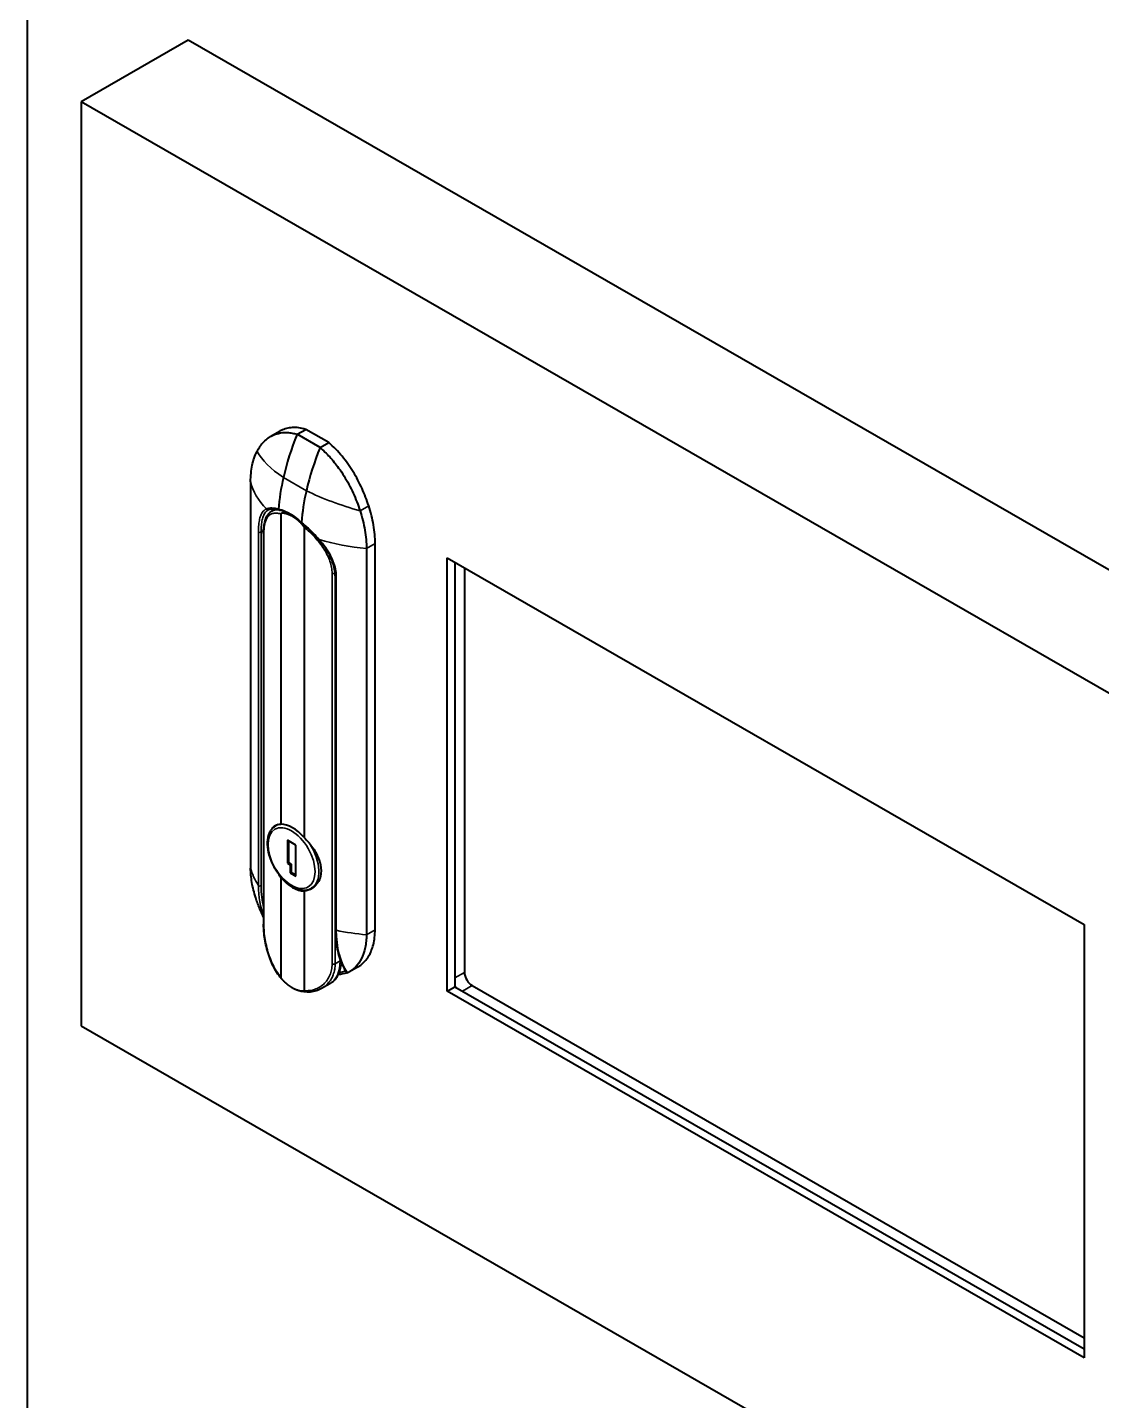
# Model space of a CAD drawing. Header units: millimetres. Extents: x 0 to 4205, y 0 to 2970.
# Drawn here: x 3736.7 to 3836, y 2414.6 to 2541.5 of the extents above; entities that cross this region are included whole.
import ezdxf

# ---------------------------------------------------------------- set-up
doc = ezdxf.new("R2010")
doc.units = ezdxf.units.MM
doc.header["$LTSCALE"] = 5
doc.layers.add('가시적인 것(ISO)', color=3, linetype='Continuous', lineweight=40)
doc.layers.add('가시적인 좁은 것(ISO)', color=3, linetype='Continuous', lineweight=35)

msp = doc.modelspace()

# ---------------------------------------------------------------- linework, layer by layer
at = {"layer": '가시적인 것(ISO)'}
for p, q in [((3736.7141, 2362.4992), (3736.7141, 2624.1142)), ((3751.5634, 2540.3504), (3741.6639, 2534.6496)), ((3861.1649, 2477.235), (3751.5634, 2540.3504)), ((3851.2654, 2471.5343), (3741.6639, 2534.6496)), ((3741.6639, 2534.6496), (3741.6639, 2449.216)), ((3760.0033, 2504.163), (3759.201, 2503.701)), ((3761.6329, 2503.8932), (3762.4351, 2504.3552)), ((3763.7542, 2502.6716), (3761.6329, 2503.8932)), ((3764.5565, 2503.1336), (3762.4351, 2504.3552)), ((3763.7542, 2502.6716), (3764.5565, 2503.1336)), ((3757.3416, 2499.5026), (3757.3416, 2463.7946)), ((3759.2532, 2497.0873), (3759.2532, 2497.0873)), ((3759.5987, 2496.965), (3759.2887, 2496.7865)), ((3760.1408, 2496.5364), (3760.1408, 2467.8415)), ((3758.5388, 2494.7245), (3758.5388, 2458.6093)), ((3762.2784, 2495.3054), (3762.2784, 2466.6105)), ((3763.6322, 2493.9568), (3763.6322, 2493.9568)), ((3768.8477, 2458.0927), (3768.8477, 2493.8006)), ((3768.0455, 2493.3386), (3768.0455, 2457.6307)), ((3775.5166, 2452.4084), (3775.5166, 2492.4682)), ((3775.5166, 2492.4682), (3834.3833, 2458.5692)), ((3764.8413, 2491.4646), (3764.841, 2491.4645)), ((3776.2237, 2492.061), (3776.2237, 2452.8156)), ((3777.1076, 2491.552), (3777.1076, 2454.1413)), ((3765.159, 2490.8239), (3765.159, 2458.1234)), ((3759.8813, 2467.831), (3759.6418, 2467.693)), ((3760.7354, 2466.3645), (3760.7354, 2464.2389)), ((3761.5132, 2465.9166), (3760.7354, 2466.3645)), ((3760.8414, 2466.3034), (3760.8414, 2464.2999)), ((3761.5132, 2463.0552), (3761.5132, 2465.9166)), ((3760.7354, 2464.2389), (3760.8414, 2464.2999)), ((3760.7354, 2464.2389), (3760.9829, 2464.0963)), ((3760.8414, 2464.2999), (3761.0889, 2464.1574)), ((3760.9829, 2464.0963), (3761.0889, 2464.1574)), ((3760.9829, 2464.0963), (3760.9829, 2463.3606)), ((3760.9829, 2463.3606), (3761.0889, 2463.4216)), ((3760.9829, 2463.3606), (3761.5132, 2463.0552)), ((3761.0889, 2464.1574), (3761.0889, 2463.4216)), ((3761.0889, 2463.4216), (3761.5132, 2463.1773)), ((3760.1408, 2462.9074), (3760.1408, 2453.6905)), ((3762.2784, 2461.6764), (3762.2784, 2452.4596)), ((3763.3086, 2462.1308), (3762.9603, 2461.9302)), ((3834.3833, 2458.5692), (3834.3833, 2418.5094)), ((3767.2747, 2454.6658), (3766.4725, 2454.2038)), ((3764.648, 2453.0834), (3763.9049, 2452.6555)), ((3775.5166, 2452.4084), (3776.2237, 2452.8156)), ((3776.2237, 2452.8156), (3834.3833, 2419.3237)), ((3777.8147, 2452.9166), (3834.3833, 2420.3409)), ((3834.3833, 2418.5094), (3775.5166, 2452.4084)), ((3741.6639, 2449.216), (3851.2654, 2386.1006))]:
    msp.add_line(p, q, dxfattribs=at)
for centre, major_axis, ratio, start_param, end_param in [((3772.6043, 2502.5773), (-9.037, -15.693), 0.57809312, 4.95410736, 5.19615278), ((3774.7256, 2501.3557), (-9.037, -15.693), 0.57809312, 4.95410736, 5.19615278), ((3770.4431, 2502.1049), (-7.4406, -12.9208), 0.57809312, 5.19615278, 5.42015222), ((3772.5644, 2500.8833), (-7.4406, -12.9208), 0.57809312, 5.19615278, 5.4201521), ((3765.1684, 2494.8353), (-2.308, 4.008), 0.57809312, 2.26495407, 2.26499048), ((3761.2096, 2464.7589), (-1.6842, 2.9247), 0.57809312, 5.03536147, 5.96408024), ((3761.2096, 2464.7589), (1.6842, -2.9247), 0.57809312, 5.03536147, 5.96408024), ((3765.309, 2458.1239), (-0.15, -0.0007), 0.57879861, 6.28063362, 6.28318529), ((3777.8147, 2453.7342), (-0.499, 0.8666), 0.57809312, 0.78733187, 2.3581282), ((3776.7541, 2453.1234), (0.499, -0.8666), 0.57809312, 4.65165877, 4.7769866)]:
    msp.add_ellipse(centre, major_axis=major_axis, ratio=ratio, start_param=start_param, end_param=end_param, dxfattribs=at)
for points, knots in [([(3757.9335, 2502.3094), (3758.1115, 2502.6502), (3758.3237, 2502.9529), (3758.8183, 2503.4614), (3759.1, 2503.6663), (3759.5721, 2503.8842), (3759.7375, 2503.9418), (3760.1696, 2504.0451), (3760.445, 2504.0704), (3760.8784, 2504.0488), (3761.0257, 2504.0318), (3761.3259, 2503.9775), (3761.4785, 2503.9404), (3761.6329, 2503.8932)], [-1.4373876, -1.4373876, -1.4373876, -1.4373876, -1.07799796, -1.07799796, -0.71829101, -0.71829101, -0.53864198, -0.53864198, -0.26919777, -0.26919777, -0.13451784, -0.13451784, -0.000001, -0.000001, -0.000001, -0.000001]), ([(3762.4351, 2504.3552), (3762.2137, 2504.4229), (3761.7862, 2504.5152), (3761.1892, 2504.5342), (3760.6491, 2504.447), (3760.2638, 2504.3036), (3760.0577, 2504.1943), (3760.0033, 2504.163)], [0, 0, 0, 0, 0.134526851, 0.263876126, 0.389352259, 0.512604788, 0.558027107, 0.558027107, 0.558027107, 0.558027107]), ([(3757.3416, 2499.5026), (3757.3416, 2500.0433), (3757.3909, 2500.5563), (3757.5389, 2501.2646), (3757.6006, 2501.4904), (3757.7486, 2501.9185), (3757.835, 2502.1208), (3757.9335, 2502.3094)], [-0.794182825, -0.794182825, -0.794182825, -0.794182825, -0.397060479, -0.397060479, -0.1985164, -0.1985164, -0.000001, -0.000001, -0.000001, -0.000001]), ([(3763.7542, 2502.6716), (3763.9086, 2502.541), (3764.0612, 2502.4024), (3764.3614, 2502.1109), (3764.5087, 2501.9583), (3764.9421, 2501.4806), (3765.2174, 2501.1382), (3765.6496, 2500.5372), (3765.815, 2500.2892), (3766.2871, 2499.5275), (3766.5687, 2498.9983), (3767.0634, 2497.9201), (3767.2756, 2497.3729), (3767.4536, 2496.8271)], [-1.43451955, -1.43451955, -1.43451955, -1.43451955, -1.30026929, -1.30026929, -1.16585639, -1.16585639, -0.89694514, -0.89694514, -0.71765182, -0.71765182, -0.35866508, -0.35866508, -0.000001, -0.000001, -0.000001, -0.000001]), ([(3768.2559, 2497.2891), (3768.169, 2497.5554), (3767.9789, 2498.0889), (3767.6442, 2498.8846), (3767.2598, 2499.6683), (3766.8253, 2500.433), (3766.3399, 2501.172), (3765.8008, 2501.8795), (3765.2047, 2502.5469), (3764.7778, 2502.9464), (3764.5565, 2503.1336)], [0, 0, 0, 0, 0.12205898, 0.24402955, 0.36610559, 0.4882651, 0.61133071, 0.73647572, 0.86553802, 1, 1, 1, 1]), ([(3768.8477, 2493.8006), (3768.8477, 2494.0747), (3768.8225, 2494.6355), (3768.7098, 2495.5065), (3768.5245, 2496.3934), (3768.353, 2496.9914), (3768.2559, 2497.2891)], [0, 0, 0, 0, 0.25339189, 0.5045957, 0.75354101, 1, 1, 1, 1]), ([(3758.5388, 2494.7245), (3758.5388, 2495.1142), (3758.572, 2495.4682), (3758.7128, 2496.0733), (3758.824, 2496.3328), (3759.0739, 2496.6341), (3759.1752, 2496.721), (3759.2887, 2496.7865)], [0, 0, 0, 0, 0.282625497, 0.282625497, 0.57096149, 0.57096149, 0.721603243, 0.721603243, 0.721603243, 0.721603243]), ([(3760.002, 2496.8764), (3759.7084, 2496.9656), (3759.4498, 2496.9948), (3759.1494, 2496.9582), (3759.0631, 2496.934), (3758.989, 2496.8994)], [0, 0, 0, 0, 0.298705595, 0.298705595, 0.444413007, 0.444413007, 0.444413007, 0.444413007]), ([(3759.6836, 2496.9524), (3759.6568, 2496.9433), (3759.6305, 2496.9329), (3759.6038, 2496.921), (3759.6028, 2496.9205), (3759.6019, 2496.9201)], [-0.017241882, -0.017241882, -0.017241882, -0.017241882, 0, 0, 0.0006471116, 0.0006471116, 0.0006471116, 0.0006471116]), ([(3759.9304, 2496.9729), (3759.9345, 2496.9478), (3759.9444, 2496.9234), (3759.9587, 2496.9061), (3759.9727, 2496.8891), (3759.9904, 2496.8783), (3760.01, 2496.8744)], [0.000071786, 0.000071786, 0.000071786, 0.000071786, 0.333333333, 0.333333333, 0.333333333, 0.660427878, 0.660427878, 0.660427878, 0.660427878]), ([(3767.4536, 2496.8271), (3767.5521, 2496.525), (3767.6385, 2496.2233), (3767.7865, 2495.6248), (3767.8482, 2495.3279), (3767.9962, 2494.4492), (3768.0455, 2493.8794), (3768.0455, 2493.3386)], [-0.79365146, -0.79365146, -0.79365146, -0.79365146, -0.595268882, -0.595268882, -0.396857642, -0.396857642, -0.000001, -0.000001, -0.000001, -0.000001]), ([(3762.0525, 2495.6934), (3762.0492, 2495.696), (3762.0467, 2495.6998), (3762.0453, 2495.7045), (3762.0418, 2495.7156), (3762.0441, 2495.733), (3762.0517, 2495.7513)], [0.5234939, 0.5234939, 0.5234939, 0.5234939, 0.666666667, 0.666666667, 0.666666667, 0.999878856, 0.999878856, 0.999878856, 0.999878856]), ([(3763.6477, 2494.1525), (3763.2947, 2494.5596), (3762.9055, 2494.9548), (3762.3593, 2495.4412), (3762.2058, 2495.5709), (3762.0525, 2495.6934)], [0, 0, 0, 0, 0.324554942, 0.324554942, 0.449343779, 0.449343779, 0.449343779, 0.449343779]), ([(3765.159, 2490.8239), (3765.159, 2491.2093), (3765.0855, 2491.6172), (3764.8099, 2492.4205), (3764.6056, 2492.8253), (3764.1496, 2493.5356), (3763.9084, 2493.8519), (3763.6477, 2494.1525)], [0, 0, 0, 0, 0.287414279, 0.287414279, 0.574648314, 0.574648314, 0.814308401, 0.814308401, 0.814308401, 0.814308401]), ([(3759.6418, 2467.693), (3759.4631, 2467.5901), (3759.3105, 2467.4435), (3759.0658, 2467.0756), (3758.9782, 2466.8504), (3758.8734, 2466.3335), (3758.8631, 2466.0371), (3758.9249, 2465.4122), (3758.9986, 2465.0832), (3759.2203, 2464.4295), (3759.368, 2464.105), (3759.722, 2463.4908), (3759.9282, 2463.2013), (3760.3804, 2462.684), (3760.6264, 2462.4565), (3761.1381, 2462.0869), (3761.4038, 2461.9452), (3761.9288, 2461.7702), (3762.189, 2461.7352), (3762.6224, 2461.7821), (3762.8012, 2461.8386), (3762.9603, 2461.9302)], [2.35426078, 2.35426078, 2.35426078, 2.35426078, 2.63413377, 2.63413377, 2.93472866, 2.93472866, 3.2623857, 3.2623857, 3.59512676, 3.59512676, 3.92588606, 3.92588606, 4.2556663, 4.2556663, 4.58642944, 4.58642944, 4.9191665, 4.9191665, 5.24664163, 5.24664163, 5.49585344, 5.49585344, 5.49585344, 5.49585344]), ([(3759.32, 2467.43), (3759.4016, 2467.5671), (3759.5028, 2467.67), (3759.7585, 2467.8187), (3759.9352, 2467.8568), (3760.1408, 2467.8415)], [0.33894025, 0.33894025, 0.33894025, 0.33894025, 0.511214098, 0.511214098, 0.721518367, 0.721518367, 0.721518367, 0.721518367]), ([(3762.2784, 2466.6105), (3762.5398, 2466.3569), (3762.7861, 2466.0752), (3763.2443, 2465.451), (3763.471, 2465.0612), (3763.7766, 2464.2768), (3763.8544, 2463.8817), (3763.8544, 2463.1851), (3763.7766, 2462.8397), (3763.471, 2462.2655), (3763.2443, 2462.037), (3762.7861, 2461.7715), (3762.5398, 2461.6933), (3762.2784, 2461.6764)], [1.32315626, 1.32315626, 1.32315626, 1.32315626, 1.53346053, 1.53346053, 1.78906758, 1.78906758, 2.04467463, 2.04467463, 2.30028168, 2.30028168, 2.55588873, 2.55588873, 2.766193, 2.766193, 2.766193, 2.766193]), ([(3757.8151, 2461.0244), (3757.8127, 2461.0319), (3757.8103, 2461.0394), (3757.6572, 2461.5228), (3757.5418, 2461.9952), (3757.4244, 2462.6874), (3757.3945, 2462.9149), (3757.3538, 2463.3617), (3757.343, 2463.5809), (3757.3416, 2463.7946)], [-0.630689013, -0.630689013, -0.630689013, -0.630689013, -0.625761455, -0.625761455, -0.312628502, -0.312628502, -0.156249301, -0.156249301, -0.000001, -0.000001, -0.000001, -0.000001]), ([(3758.5388, 2459.2413), (3758.4885, 2459.3422), (3758.4402, 2459.4427), (3758.3147, 2459.7121), (3758.2411, 2459.8801), (3758.1035, 2460.2131), (3758.0396, 2460.378), (3757.9208, 2460.704), (3757.8658, 2460.8652), (3757.8151, 2461.0244)], [1.149791976, 1.149791976, 1.149791976, 1.149791976, 1.169367958, 1.169367958, 1.202514554, 1.202514554, 1.23566115, 1.23566115, 1.268807746, 1.268807746, 1.268807746, 1.268807746]), ([(3760.5119, 2453.2274), (3760.2, 2453.5219), (3759.9181, 2453.8831), (3759.4383, 2454.6801), (3759.2347, 2455.1261), (3758.9042, 2456.0593), (3758.7759, 2456.5598), (3758.603, 2457.5134), (3758.5541, 2457.9795), (3758.5398, 2458.471), (3758.5388, 2458.5408), (3758.5388, 2458.6093)], [0, 0, 0, 0, 0.28980759, 0.28980759, 0.58165271, 0.58165271, 0.88456609, 0.88456609, 1.17976361, 1.17976361, 1.2294737, 1.2294737, 1.2294737, 1.2294737]), ([(3765.159, 2458.1232), (3765.1604, 2457.8015), (3765.1763, 2457.4878), (3765.2367, 2456.8797), (3765.2814, 2456.5853), (3765.3992, 2456.0189), (3765.4723, 2455.7469), (3765.6467, 2455.2281), (3765.7479, 2454.9814), (3765.9774, 2454.5159), (3766.1058, 2454.2972), (3766.2473, 2454.0938)], [0.00509329, 0.00509329, 0.00509329, 0.00509329, 0.108308193, 0.108308193, 0.211523097, 0.211523097, 0.314738, 0.314738, 0.417952903, 0.417952903, 0.521167806, 0.521167806, 0.521167806, 0.521167806]), ([(3767.2747, 2454.6658), (3767.3567, 2454.713), (3767.583, 2454.8608), (3767.9173, 2455.1639), (3768.2476, 2455.607), (3768.5095, 2456.1279), (3768.7004, 2456.7201), (3768.8179, 2457.3756), (3768.8462, 2457.849), (3768.8477, 2458.0927)], [0.42857124, 0.42857124, 0.42857124, 0.42857124, 0.476159821, 0.564281851, 0.651679545, 0.738720967, 0.825869401, 0.912962467, 1, 1, 1, 1]), ([(3768.0455, 2457.6307), (3768.0441, 2457.4185), (3768.0332, 2457.2118), (3767.9925, 2456.8118), (3767.9627, 2456.6185), (3767.8452, 2456.0616), (3767.7297, 2455.722), (3767.4282, 2455.1173), (3767.2431, 2454.8539), (3766.8098, 2454.4133), (3766.5629, 2454.2372), (3766.2898, 2454.1083)], [-1.25078986, -1.25078986, -1.25078986, -1.25078986, -1.09468686, -1.09468686, -0.93845387, -0.93845387, -0.62561404, -0.62561404, -0.31282474, -0.31282474, -0.00000088, -0.00000088, -0.00000088, -0.00000088]), ([(3764.648, 2453.0834), (3764.7958, 2453.1685), (3764.9318, 2453.2739), (3765.1731, 2453.5177), (3765.2784, 2453.6559), (3765.4566, 2453.9564), (3765.5296, 2454.1188), (3765.6449, 2454.4618), (3765.6873, 2454.6423), (3765.7245, 2454.892), (3765.7322, 2454.9549), (3765.7383, 2455.0184)], [5.495853435, 5.495853435, 5.495853435, 5.495853435, 5.65331981, 5.65331981, 5.810786184, 5.810786184, 5.968252558, 5.968252558, 6.125718933, 6.125718933, 6.177870122, 6.177870122, 6.177870122, 6.177870122]), ([(3766.2473, 2454.0938), (3766.248, 2454.0927), (3766.2508, 2454.0928), (3766.263, 2454.0963), (3766.2747, 2454.1012), (3766.2898, 2454.1083)], [0.0422548624, 0.0422548624, 0.0422548624, 0.0422548624, 0.0538959094, 0.0538959094, 0.0712183108, 0.0712183108, 0.0712183108, 0.0712183108]), ([(3763.9049, 2452.6555), (3763.5854, 2452.4715), (3763.2212, 2452.3563), (3762.4862, 2452.2934), (3762.1067, 2452.3402), (3761.6558, 2452.4936), (3761.5682, 2452.5281), (3761.4817, 2452.567)], [0.000007301, 0.000007301, 0.000007301, 0.000007301, 0.295384007, 0.295384007, 0.58144724, 0.58144724, 0.650962667, 0.650962667, 0.650962667, 0.650962667])]:
    msp.add_open_spline(points, degree=3, knots=knots, dxfattribs=at)
for points in [[(3758.989, 2496.8994), (3758.9711, 2496.8911), (3758.9538, 2496.8821), (3758.9369, 2496.8723)], [(3758.9369, 2496.8723), (3758.9369, 2496.8723), (3758.9369, 2496.8723), (3758.9369, 2496.8723)], [(3759.2889, 2496.7865), (3759.2889, 2496.7865), (3759.2889, 2496.7865), (3759.2889, 2496.7865)], [(3761.0357, 2496.4762), (3760.6918, 2496.6743), (3760.3408, 2496.8092), (3760.01, 2496.8744)], [(3762.2784, 2495.3054), (3762.2784, 2495.312), (3762.2746, 2495.3266), (3762.2641, 2495.3499), (3762.2513, 2495.3729), (3762.2364, 2495.3968), (3762.2196, 2495.4216), (3762.2006, 2495.4479), (3762.1793, 2495.4758), (3762.1555, 2495.5055), (3762.1293, 2495.5369), (3762.1008, 2495.5697), (3762.0701, 2495.6039), (3762.0366, 2495.6399), (3762.0002, 2495.6776), (3761.961, 2495.717), (3761.9188, 2495.7579), (3761.8737, 2495.8002), (3761.8256, 2495.8437), (3761.7744, 2495.8884), (3761.7202, 2495.9341), (3761.6629, 2495.9805), (3761.6026, 2496.0274), (3761.5393, 2496.0747), (3761.473, 2496.122), (3761.4037, 2496.1693), (3761.3321, 2496.2158), (3761.2586, 2496.261), (3761.184, 2496.3043), (3761.109, 2496.3454), (3761.0341, 2496.3838), (3760.96, 2496.4192), (3760.8875, 2496.4513), (3760.817, 2496.4799), (3760.7492, 2496.5051), (3760.6847, 2496.5268), (3760.6241, 2496.5449), (3760.5679, 2496.5598), (3760.5163, 2496.5715), (3760.4691, 2496.5806), (3760.4261, 2496.5873), (3760.3869, 2496.592), (3760.3514, 2496.5948), (3760.3194, 2496.5962), (3760.29, 2496.5961), (3760.2632, 2496.5949), (3760.2392, 2496.5924), (3760.2179, 2496.589), (3760.1991, 2496.5846), (3760.1824, 2496.5792), (3760.1677, 2496.5725), (3760.1551, 2496.5644), (3760.1447, 2496.5532), (3760.1408, 2496.5429), (3760.1408, 2496.5364)], [(3762.0511, 2495.6947), (3761.7267, 2496.0104), (3761.3809, 2496.2774), (3761.0357, 2496.4762)], [(3760.1408, 2462.9074), (3760.0782, 2462.9944), (3760.0182, 2463.0848), (3759.9612, 2463.1775)], [(3766.2349, 2454.1116), (3765.986, 2454.0198), (3765.7192, 2453.9628), (3765.4414, 2453.9408)], [(3762.2784, 2452.4596), (3762.2784, 2452.453), (3762.2745, 2452.4428), (3762.2642, 2452.4317), (3762.2517, 2452.4235), (3762.237, 2452.4168), (3762.2202, 2452.4113), (3762.2009, 2452.4068), (3762.1791, 2452.4033), (3762.1544, 2452.4009), (3762.1271, 2452.3997), (3762.097, 2452.3998), (3762.0635, 2452.4014), (3762.0269, 2452.4045), (3761.9873, 2452.4095), (3761.9449, 2452.4163), (3761.8997, 2452.4252), (3761.852, 2452.4361), (3761.8019, 2452.4492), (3761.7496, 2452.4645), (3761.6953, 2452.4822), (3761.6391, 2452.5021), (3761.5814, 2452.5243), (3761.5224, 2452.5488), (3761.4622, 2452.5755), (3761.4011, 2452.6044), (3761.3394, 2452.6354), (3761.2774, 2452.6683), (3761.2153, 2452.703), (3761.1533, 2452.7395), (3761.091, 2452.7778), (3761.029, 2452.8178), (3760.9675, 2452.8592), (3760.9067, 2452.9019), (3760.847, 2452.9456), (3760.7885, 2452.9902), (3760.7316, 2453.0353), (3760.6765, 2453.0807), (3760.6234, 2453.1261), (3760.5724, 2453.1712), (3760.5239, 2453.2158), (3760.4779, 2453.2596), (3760.4347, 2453.3023), (3760.3945, 2453.3436), (3760.3573, 2453.3831), (3760.3233, 2453.4206), (3760.2928, 2453.4557), (3760.2652, 2453.4886), (3760.2403, 2453.5197), (3760.2183, 2453.5485), (3760.199, 2453.5752), (3760.1822, 2453.6001), (3760.1675, 2453.6237), (3760.155, 2453.6463), (3760.1447, 2453.6693), (3760.1408, 2453.6841), (3760.1408, 2453.6905)], [(3764.7001, 2453.9619), (3764.7001, 2453.9619), (3764.7001, 2453.9619), (3764.7001, 2453.9619)]]:
    msp.add_open_spline(points, degree=3, dxfattribs=at)
at = {"layer": '가시적인 좁은 것(ISO)'}
for p, q in [((3762.4914, 2498.6814), (3760.3701, 2499.903)), ((3767.4536, 2496.8271), (3768.2559, 2497.2891)), ((3759.6019, 2496.9201), (3759.6637, 2496.9557)), ((3758.0626, 2462.1846), (3758.0626, 2494.8852)), ((3758.5442, 2494.9908), (3758.3087, 2494.8552)), ((3758.3087, 2462.1546), (3758.3087, 2494.8552)), ((3758.5613, 2494.6648), (3758.5613, 2458.5496)), ((3768.0455, 2493.3386), (3768.8477, 2493.8006)), ((3764.8724, 2454.9155), (3764.8731, 2491.0302)), ((3765.1527, 2454.9445), (3765.1527, 2491.022)), ((3765.235, 2491.1071), (3765.2351, 2491.1072)), ((3765.2551, 2490.7433), (3765.2551, 2458.0427)), ((3768.0455, 2457.6307), (3768.8477, 2458.0927)), ((3765.6104, 2455.342), (3765.6104, 2455.2081)), ((3765.1527, 2454.9445), (3765.6104, 2455.2081)), ((3777.1076, 2454.1413), (3776.2237, 2453.6324)), ((3776.9315, 2452.408), (3777.8147, 2452.9166))]:
    msp.add_line(p, q, dxfattribs=at)
for centre, major_axis, ratio, start_param, end_param in [((3769.8452, 2501.1315), (-12.2215, 2.8307), 0.37951974, 0.32945442, 0.77601153), ((3769.7678, 2500.4944), (-12.545, 0), 0.5758617, 0.13773194, 0.50592142), ((3769.8452, 2501.1315), (-12.2215, 2.8307), 0.37951974, 1.01572415, 1.46228126), ((3758.9256, 2497.0353), (0.0634, -0.1359), 0.91698565, 4.59542328, 6.28311546), ((3761.5839, 2492.7711), (-2.308, 4.0079), 0.57809312, 6.11102218, 6.15081944), ((3761.1106, 2496.6062), (-0.0749, -0.13), 0.57802886, 5.40482963, 6.28320195), ((3758.2026, 2494.9163), (-0.15, 0), 0.5758617, 0.36797589, 2.35619449), ((3758.7888, 2494.7245), (-0.25, 0), 0.5758617, 6.28318347, 6.71063243), ((3763.7611, 2494.2508), (-0.1133, -0.0983), 0.08786171, 6.28318368, 7.08397775), ((3769.7678, 2500.4944), (-12.545, 0), 0.5758617, 1.0648749, 1.43306439), ((3765.309, 2490.8239), (-0.15, 0), 0.5758617, 0, 1.20282043), ((3761.3011, 2464.8116), (-1.6593, 2.8814), 0.57809312, 6.02403274, 6.28318531), ((3761.3011, 2464.8116), (1.6593, -2.8814), 0.57809312, 0, 1.66665889), ((3769.7678, 2464.8119), (-12.5449, -0.0344), 0.57746173, 0.13614675, 0.36639131), ((3766.1552, 2466.8924), (5.7113, 9.9179), 0.57809312, 2.35935407, 2.69904596), ((3758.2026, 2462.2156), (-0.15, 0), 0.5758617, 0.36797589, 2.35620047), ((3766.3043, 2466.8066), (5.6429, 9.799), 0.57809312, 2.35941577, 2.59482405), ((3758.7888, 2458.6093), (-0.25, 0), 0.57586171, 0, 0.42744712), ((3765.309, 2458.1239), (-0.15, -0.0007), 0.57879861, 0, 1.20027067), ((3773.3476, 2462.7506), (-5.7113, -9.9179), 0.57809312, 5.50094673, 6.00710891), ((3769.7678, 2464.8119), (-12.5449, -0.0301), 0.57769152, 1.20143678, 1.43168134), ((3762.34, 2457.0914), (2.308, -4.0079), 0.57809312, 0, 0.78733187), ((3765.2568, 2455.4117), (-0.5, 0), 0.5758617, 2.35619449, 2.47767009)]:
    msp.add_ellipse(centre, major_axis=major_axis, ratio=ratio, start_param=start_param, end_param=end_param, dxfattribs=at)
msp.add_ellipse((3761.1243, 2464.7098), major_axis=(1.5345, -2.6647), ratio=0.57809312, dxfattribs=at)
for points, knots in [([(3758.0626, 2494.8852), (3758.0626, 2495.0027), (3758.0651, 2495.115), (3758.0698, 2495.2221), (3758.0746, 2495.3293), (3758.0816, 2495.4313), (3758.0909, 2495.5288), (3758.1002, 2495.6264), (3758.1118, 2495.7196), (3758.1253, 2495.806), (3758.1387, 2495.8925), (3758.154, 2495.9721), (3758.1716, 2496.0491), (3758.1893, 2496.126), (3758.2093, 2496.2003), (3758.2334, 2496.2738), (3758.2574, 2496.3473), (3758.2854, 2496.4201), (3758.3184, 2496.49), (3758.3514, 2496.56), (3758.3894, 2496.6271), (3758.4338, 2496.6897), (3758.4782, 2496.7524), (3758.5291, 2496.8105), (3758.5885, 2496.8619), (3758.6478, 2496.9134), (3758.7157, 2496.9582), (3758.7944, 2496.9935)], [0, 0, 0, 0, 0.11111111, 0.11111111, 0.11111111, 0.22222222, 0.22222222, 0.22222222, 0.33333333, 0.33333333, 0.33333333, 0.44444444, 0.44444444, 0.44444444, 0.55555556, 0.55555556, 0.55555556, 0.66666667, 0.66666667, 0.66666667, 0.77777778, 0.77777778, 0.77777778, 0.88888889, 0.88888889, 0.88888889, 1, 1, 1, 1]), ([(3758.3087, 2494.8552), (3758.3087, 2494.969), (3758.3109, 2495.0781), (3758.3154, 2495.1821), (3758.3198, 2495.2861), (3758.3264, 2495.385), (3758.3351, 2495.4797), (3758.3438, 2495.5745), (3758.3546, 2495.6649), (3758.3673, 2495.7488), (3758.3799, 2495.8326), (3758.3942, 2495.91), (3758.4107, 2495.9848), (3758.4272, 2496.0595), (3758.4461, 2496.1316), (3758.4686, 2496.203), (3758.4912, 2496.2745), (3758.5175, 2496.3452), (3758.5485, 2496.4132), (3758.5796, 2496.4812), (3758.6153, 2496.5465), (3758.6572, 2496.6074), (3758.699, 2496.6684), (3758.747, 2496.725), (3758.8031, 2496.7752), (3758.8432, 2496.8112), (3758.8876, 2496.844), (3758.9369, 2496.8723)], [0, 0, 0, 0, 0.111111111, 0.111111111, 0.111111111, 0.222222222, 0.222222222, 0.222222222, 0.333333333, 0.333333333, 0.333333333, 0.444444444, 0.444444444, 0.444444444, 0.555555556, 0.555555556, 0.555555556, 0.666666667, 0.666666667, 0.666666667, 0.777777778, 0.777777778, 0.777777778, 0.888888889, 0.888888889, 0.888888889, 0.968461137, 0.968461137, 0.968461137, 0.968461137]), ([(3760.1408, 2496.5364), (3759.9853, 2496.5782), (3759.8432, 2496.6012), (3759.7112, 2496.6051), (3759.5791, 2496.609), (3759.4571, 2496.594), (3759.3496, 2496.5603), (3759.242, 2496.5267), (3759.1487, 2496.4743), (3759.0694, 2496.4089), (3758.99, 2496.3435), (3758.9245, 2496.2649), (3758.8698, 2496.1789), (3758.8151, 2496.0929), (3758.7714, 2495.9995), (3758.7353, 2495.902), (3758.6993, 2495.8045), (3758.671, 2495.703), (3758.6484, 2495.6), (3758.6258, 2495.4969), (3758.6089, 2495.3924), (3758.5961, 2495.2879), (3758.5834, 2495.1834), (3758.5747, 2495.079), (3758.5692, 2494.9749), (3758.5637, 2494.8708), (3758.5613, 2494.7671), (3758.5613, 2494.6648)], [0, 0, 0, 0, 0.11111111, 0.11111111, 0.11111111, 0.22222222, 0.22222222, 0.22222222, 0.33333333, 0.33333333, 0.33333333, 0.44444444, 0.44444444, 0.44444444, 0.55555556, 0.55555556, 0.55555556, 0.66666667, 0.66666667, 0.66666667, 0.77777778, 0.77777778, 0.77777778, 0.88888889, 0.88888889, 0.88888889, 1, 1, 1, 1]), ([(3758.7944, 2496.9935), (3758.8884, 2497.037), (3758.9935, 2497.0646), (3759.1073, 2497.0781), (3759.1264, 2497.0804), (3759.1456, 2497.0822), (3759.1651, 2497.0836), (3759.2624, 2497.0908), (3759.3661, 2497.0881), (3759.4795, 2497.0738), (3759.5244, 2497.0681), (3759.5707, 2497.0607), (3759.6186, 2497.0515), (3759.7162, 2497.0327), (3759.8202, 2497.0065), (3759.9304, 2496.9729)], [0.000000002, 0.000000002, 0.000000002, 0.000000002, 0.333333333, 0.333333333, 0.333333333, 0.389038849, 0.389038849, 0.389038849, 0.666666667, 0.666666667, 0.666666667, 0.776400558, 0.776400558, 0.776400558, 0.999972681, 0.999972681, 0.999972681, 0.999972681]), ([(3759.8632, 2496.9147), (3759.7593, 2496.9181), (3759.6615, 2496.9106), (3759.5709, 2496.892), (3759.4669, 2496.8706), (3759.3725, 2496.8345), (3759.2889, 2496.7865)], [0.5946297784, 0.5946297784, 0.5946297784, 0.5946297784, 0.6315789474, 0.6315789474, 0.6315789474, 0.6739962406, 0.6739962406, 0.6739962406, 0.6739962406]), ([(3759.9304, 2496.9729), (3760.0583, 2496.9483), (3760.1926, 2496.9123), (3760.3338, 2496.8637), (3760.3675, 2496.8521), (3760.4015, 2496.8398), (3760.4359, 2496.8268), (3760.615, 2496.7591), (3760.8051, 2496.6717), (3761.005, 2496.5565)], [0, 0, 0, 0, 0.40386338, 0.40386338, 0.40386338, 0.5, 0.5, 0.5, 1, 1, 1, 1]), ([(3761.005, 2496.5565), (3761.1732, 2496.4597), (3761.3443, 2496.3454), (3761.5189, 2496.2124), (3761.5332, 2496.2014), (3761.5476, 2496.1904), (3761.562, 2496.1792), (3761.7227, 2496.0542), (3761.8863, 2495.9131), (3762.0517, 2495.7513)], [0.000000008, 0.000000008, 0.000000008, 0.000000008, 0.5, 0.5, 0.5, 0.541100474, 0.541100474, 0.541100474, 0.999998195, 0.999998195, 0.999998195, 0.999998195]), ([(3762.0517, 2495.7513), (3762.1611, 2495.664), (3762.2719, 2495.5728), (3762.3839, 2495.4769), (3762.4487, 2495.4214), (3762.5139, 2495.3644), (3762.5794, 2495.3057), (3762.7254, 2495.1748), (3762.873, 2495.0354), (3763.0231, 2494.8862), (3763.0568, 2494.8528), (3763.0906, 2494.8188), (3763.1246, 2494.7844), (3763.3097, 2494.5963), (3763.4989, 2494.3934), (3763.6884, 2494.1752)], [0, 0, 0, 0, 0.211194987, 0.211194987, 0.211194987, 0.333333333, 0.333333333, 0.333333333, 0.605566963, 0.605566963, 0.605566963, 0.666666667, 0.666666667, 0.666666667, 0.999999987, 0.999999987, 0.999999987, 0.999999987]), ([(3762.2784, 2495.3054), (3762.4488, 2495.1645), (3762.6172, 2495.0186), (3762.7827, 2494.8641), (3762.9481, 2494.7097), (3763.1106, 2494.5465), (3763.2668, 2494.3777), (3763.4229, 2494.2088), (3763.5729, 2494.0342), (3763.7137, 2493.8548), (3763.8544, 2493.6754), (3763.9861, 2493.4913), (3764.1062, 2493.3043), (3764.2262, 2493.1173), (3764.3346, 2492.9274), (3764.4298, 2492.7362), (3764.5249, 2492.545), (3764.6068, 2492.3526), (3764.6728, 2492.1604), (3764.7388, 2491.9682), (3764.7889, 2491.7763), (3764.822, 2491.5877), (3764.8551, 2491.3991), (3764.8713, 2491.214), (3764.8731, 2491.0302)], [0, 0, 0, 0, 0.125, 0.125, 0.125, 0.25, 0.25, 0.25, 0.375, 0.375, 0.375, 0.5, 0.5, 0.5, 0.625, 0.625, 0.625, 0.75, 0.75, 0.75, 0.875, 0.875, 0.875, 1, 1, 1, 1]), ([(3763.6884, 2494.1752), (3763.8978, 2493.9358), (3764.0841, 2493.6998), (3764.2494, 2493.466), (3764.4146, 2493.2322), (3764.5589, 2493.0008), (3764.6809, 2492.7766), (3764.8029, 2492.5525), (3764.9026, 2492.3357), (3764.9852, 2492.1187), (3765.0679, 2491.9016), (3765.1334, 2491.6843), (3765.1802, 2491.456), (3765.227, 2491.2277), (3765.2551, 2490.9884), (3765.2551, 2490.7433)], [0, 0, 0, 0, 0.2, 0.2, 0.2, 0.4, 0.4, 0.4, 0.6, 0.6, 0.6, 0.8, 0.8, 0.8, 1, 1, 1, 1]), ([(3764.8731, 2491.0302), (3764.9038, 2491.0222), (3764.9366, 2491.018), (3764.97, 2491.0176), (3765.0035, 2491.0171), (3765.0375, 2491.0207), (3765.0688, 2491.0279), (3765.0991, 2491.0349), (3765.1268, 2491.0452), (3765.1502, 2491.0583)], [0.000000025, 0.000000025, 0.000000025, 0.000000025, 0.333333333, 0.333333333, 0.333333333, 0.666666667, 0.666666667, 0.666666667, 0.988544315, 0.988544315, 0.988544315, 0.988544315]), ([(3758.5613, 2458.5496), (3758.5613, 2458.3435), (3758.5709, 2458.1272), (3758.5907, 2457.8991), (3758.6105, 2457.6709), (3758.6406, 2457.4308), (3758.6817, 2457.1838), (3758.7229, 2456.9368), (3758.7752, 2456.6829), (3758.8391, 2456.4285), (3758.9029, 2456.174), (3758.9783, 2455.9192), (3759.0649, 2455.6704), (3759.1514, 2455.4217), (3759.2491, 2455.179), (3759.3578, 2454.9461), (3759.4665, 2454.7132), (3759.5863, 2454.4902), (3759.7165, 2454.2803), (3759.8468, 2454.0704), (3759.9875, 2453.8737), (3760.1408, 2453.6905)], [0, 0, 0, 0, 0.142857143, 0.142857143, 0.142857143, 0.285714286, 0.285714286, 0.285714286, 0.428571429, 0.428571429, 0.428571429, 0.571428571, 0.571428571, 0.571428571, 0.714285714, 0.714285714, 0.714285714, 0.857142857, 0.857142857, 0.857142857, 0.999998233, 0.999998233, 0.999998233, 0.999998233]), ([(3763.9049, 2452.6555), (3763.9576, 2452.6858), (3764.009, 2452.7181), (3764.059, 2452.7522), (3764.0926, 2452.7752), (3764.1257, 2452.799), (3764.158, 2452.8236), (3764.2911, 2452.9247), (3764.4131, 2453.0394), (3764.5221, 2453.1652), (3764.5507, 2453.1982), (3764.5783, 2453.2319), (3764.6051, 2453.2664), (3764.7053, 2453.3953), (3764.7928, 2453.5345), (3764.8665, 2453.6819), (3764.8877, 2453.7241), (3764.9077, 2453.767), (3764.9265, 2453.8105), (3764.9911, 2453.9597), (3765.0424, 2454.1166), (3765.0798, 2454.2802), (3765.0914, 2454.331), (3765.1016, 2454.3825), (3765.1105, 2454.4346), (3765.1385, 2454.5992), (3765.1527, 2454.7698), (3765.1527, 2454.9445)], [0.747602058, 0.747602058, 0.747602058, 0.747602058, 0.764705882, 0.764705882, 0.764705882, 0.776206304, 0.776206304, 0.776206304, 0.823529412, 0.823529412, 0.823529412, 0.835927199, 0.835927199, 0.835927199, 0.882352941, 0.882352941, 0.882352941, 0.895644827, 0.895644827, 0.895644827, 0.941176471, 0.941176471, 0.941176471, 0.955320752, 0.955320752, 0.955320752, 0.999998922, 0.999998922, 0.999998922, 0.999998922]), ([(3764.8724, 2454.9155), (3764.903, 2454.9075), (3764.9365, 2454.903), (3764.9702, 2454.9025), (3765.0039, 2454.902), (3765.0377, 2454.9055), (3765.0689, 2454.9127), (3765.1002, 2454.9199), (3765.1289, 2454.9308), (3765.1527, 2454.9445)], [0, 0, 0, 0, 0.33333333, 0.33333333, 0.33333333, 0.66666667, 0.66666667, 0.66666667, 1, 1, 1, 1]), ([(3765.5251, 2454.1235), (3765.6573, 2454.1471), (3765.7891, 2454.1806), (3765.9201, 2454.2259), (3765.984, 2454.248), (3766.0477, 2454.2728), (3766.1111, 2454.3007)], [0.753152627, 0.753152627, 0.753152627, 0.753152627, 0.908671017, 0.908671017, 0.908671017, 0.984577917, 0.984577917, 0.984577917, 0.984577917])]:
    msp.add_open_spline(points, degree=3, knots=knots, dxfattribs=at)
for points in [[(3759.9564, 2496.9089), (3759.9564, 2496.9089), (3759.9564, 2496.9089), (3759.9564, 2496.9089)], [(3760.7774, 2496.6782), (3760.7773, 2496.6782), (3760.7773, 2496.6782), (3760.7772, 2496.6783)], [(3765.0124, 2492.0456), (3765.0124, 2492.0457), (3765.0123, 2492.0458), (3765.0123, 2492.0459)], [(3762.2784, 2452.4596), (3762.4485, 2452.4452), (3762.7832, 2452.4488), (3763.265, 2452.5585), (3763.7103, 2452.7616), (3764.1037, 2453.054), (3764.4316, 2453.4264), (3764.6806, 2453.8672), (3764.8376, 2454.3667), (3764.8736, 2454.7271), (3764.8724, 2454.9155)], [(3764.7452, 2454.0882), (3764.7452, 2454.0882), (3764.7452, 2454.0882), (3764.7452, 2454.0882)]]:
    msp.add_open_spline(points, degree=3, dxfattribs=at)

doc.saveas('drawing.dxf')
